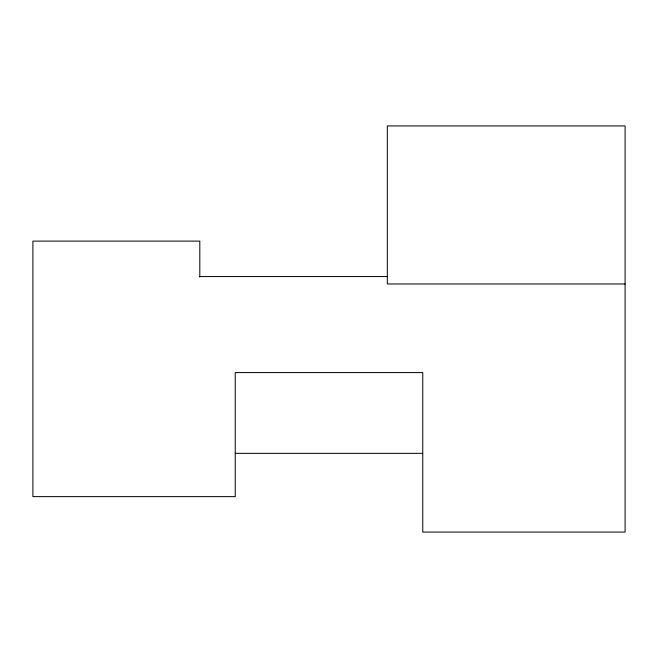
<?xml version="1.0" encoding="UTF-8"?>
<svg xmlns="http://www.w3.org/2000/svg" width="658" height="658" viewBox="0 0 658 658"><rect width="100%" height="100%" fill="white"/><g stroke="black" fill="none" stroke-linecap="round" stroke-linejoin="round"><path stroke-width="0.99" d="M199.802 276.557L387.315 276.557M625.1 283.976L387.315 283.976L387.315 125.933L625.1 125.933L625.1 532.067L422.757 532.067L422.757 372.584L235.243 372.584L235.243 496.625L32.9 496.625L32.9 241.116L199.802 241.116L199.802 277.076M235.243 453.354L422.757 453.354"/></g></svg>
